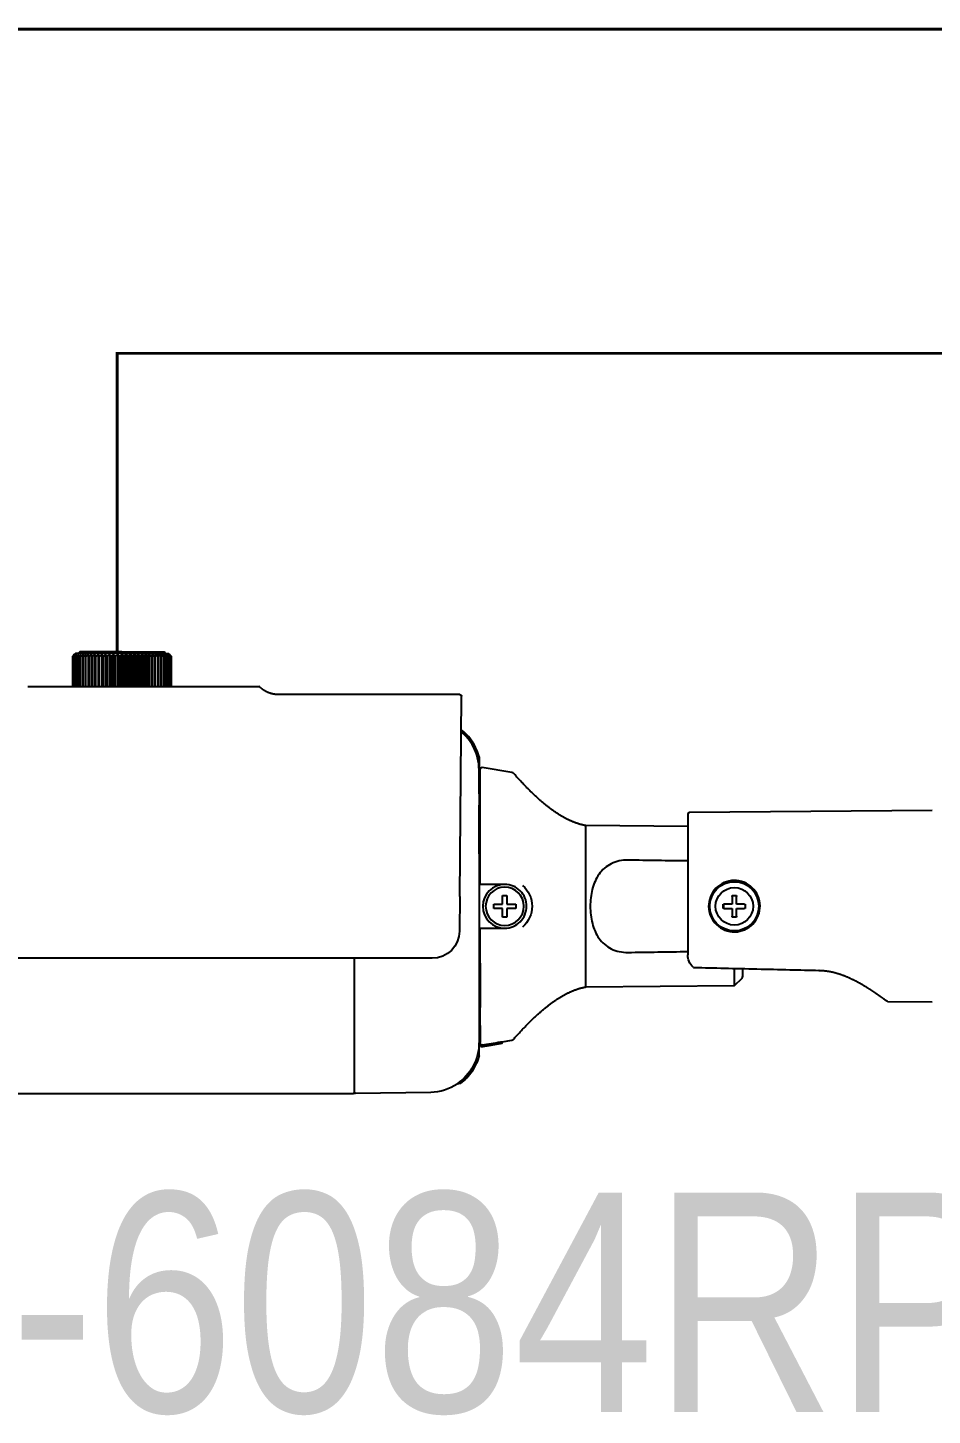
# Model space of a CAD drawing. Header units: millimetres. Extents: x 11706 to 18081, y 7308 to 12674.
# Drawn here: x 13785.4 to 13991.3, y 10406.8 to 10722.7 of the extents above; entities that cross this region are included whole.
import ezdxf
from ezdxf.enums import TextEntityAlignment as Align

# ---------------------------------------------------------------- set-up
doc = ezdxf.new("R2010")
doc.units = ezdxf.units.MM
doc.layers.get('0').update_dxf_attribs({"lineweight": 0})
doc.layers.add('1', color=7, linetype='Continuous', true_color=0xffffff)
doc.layers.add('Cable CAT6', color=3, linetype='Continuous')
doc.styles.get("Standard").update_dxf_attribs({"font": 'ARIALN.TTF'})

# ---------------------------------------------------------------- blocks, each defined once
blk = doc.blocks.new('A$C56D65AAA')
at = {"layer": '1', "color": 10, "linetype": 'Continuous'}
for p, q in [((-105.68, 38.14), (-105.98, 37.84)), ((-97.98, 38.14), (-105.68, 38.14)), ((-97.98, 38.14), (-90.28, 38.14)), ((-89.98, 37.84), (-90.28, 38.14)), ((-106.97, 37.34), (-106.97, 31.84)), ((-106.97, 31.84), (-106.97, 37.34)), ((-106.97, 37.34), (-106.97, 37.34)), ((-106.91, 37.34), (-106.91, 31.84)), ((-106.89, 37.34), (-106.91, 37.34)), ((-106.89, 31.84), (-106.89, 37.34)), ((-106.74, 37.34), (-106.79, 37.34)), ((-106.79, 37.34), (-106.79, 31.84)), ((-106.74, 31.84), (-106.74, 37.34)), ((-106.48, 37.84), (-106.68, 37.64)), ((-106.59, 37.34), (-106.59, 31.84)), ((-106.53, 37.34), (-106.59, 37.34)), ((-106.53, 31.84), (-106.53, 37.34)), ((-97.98, 37.84), (-106.48, 37.84)), ((-106.33, 37.34), (-106.33, 31.84)), ((-106.26, 37.34), (-106.33, 37.34)), ((-106.26, 31.84), (-106.26, 37.34)), ((-106.01, 37.34), (-106.01, 31.84)), ((-105.92, 37.34), (-106.01, 37.34)), ((-105.92, 31.84), (-105.92, 37.34)), ((-105.52, 37.34), (-105.62, 37.34)), ((-105.62, 37.34), (-105.62, 31.84)), ((-105.52, 31.84), (-105.52, 37.34)), ((-105.18, 37.34), (-105.18, 31.84)), ((-105.06, 37.34), (-105.18, 37.34)), ((-105.06, 31.84), (-105.06, 37.34)), ((-104.68, 37.34), (-104.68, 31.84)), ((-104.55, 37.34), (-104.68, 37.34)), ((-104.55, 31.84), (-104.55, 37.34)), ((-103.99, 37.34), (-104.13, 37.34)), ((-104.13, 37.34), (-104.13, 31.84)), ((-103.99, 31.84), (-103.99, 37.34)), ((-103.57, 37.64), (-103.57, 31.84)), ((-103.53, 37.34), (-103.53, 31.84)), ((-103.38, 37.34), (-103.53, 37.34)), ((-103.38, 31.84), (-103.38, 37.34)), ((-102.97, 37.64), (-102.97, 31.84)), ((-102.73, 37.34), (-102.9, 37.34)), ((-102.9, 37.34), (-102.9, 31.84)), ((-102.73, 31.84), (-102.73, 37.34)), ((-102.33, 37.64), (-102.33, 31.84)), ((-102.22, 37.34), (-102.22, 31.84)), ((-102.05, 37.34), (-102.22, 37.34)), ((-102.05, 31.84), (-102.05, 37.34)), ((-101.66, 37.64), (-101.66, 31.84)), ((-101.33, 37.34), (-101.51, 37.34)), ((-101.51, 37.34), (-101.51, 31.84)), ((-101.33, 31.84), (-101.33, 37.34)), ((-100.95, 37.64), (-100.95, 31.84)), ((-100.78, 37.34), (-100.78, 31.84)), ((-100.59, 37.34), (-100.78, 37.34)), ((-100.59, 31.84), (-100.59, 37.34)), ((-100.23, 37.64), (-100.23, 31.84)), ((-100.02, 37.34), (-100.02, 31.84)), ((-99.83, 37.34), (-100.02, 37.34)), ((-99.83, 31.84), (-99.83, 37.34)), ((-99.49, 37.64), (-99.49, 31.84)), ((-99.06, 37.34), (-99.25, 37.34)), ((-99.25, 37.34), (-99.25, 31.84)), ((-99.06, 31.84), (-99.06, 37.34)), ((-98.74, 37.64), (-98.74, 31.84)), ((-98.47, 37.34), (-98.47, 31.84)), ((-98.27, 37.34), (-98.47, 37.34)), ((-98.27, 31.84), (-98.27, 37.34)), ((-97.98, 37.84), (-89.48, 37.84)), ((-97.98, 37.64), (-97.98, 31.84)), ((-97.49, 37.34), (-97.68, 37.34)), ((-97.68, 37.34), (-97.68, 31.84)), ((-97.49, 31.84), (-97.49, 37.34)), ((-97.22, 37.64), (-97.22, 31.84)), ((-96.9, 37.34), (-96.9, 31.84)), ((-96.71, 37.34), (-96.9, 37.34)), ((-96.71, 31.84), (-96.71, 37.34)), ((-96.47, 37.64), (-96.47, 31.84)), ((-95.94, 37.34), (-96.13, 37.34)), ((-96.13, 37.34), (-96.13, 31.84)), ((-95.94, 31.84), (-95.94, 37.34)), ((-95.73, 37.64), (-95.73, 31.84)), ((-95.37, 37.34), (-95.37, 31.84)), ((-95.18, 37.34), (-95.37, 37.34)), ((-95.18, 31.84), (-95.18, 37.34)), ((-95, 37.64), (-95, 31.84)), ((-94.44, 37.34), (-94.62, 37.34)), ((-94.62, 37.34), (-94.62, 31.84)), ((-94.44, 31.84), (-94.44, 37.34)), ((-94.3, 37.64), (-94.3, 31.84)), ((-93.74, 37.34), (-93.91, 37.34)), ((-93.91, 37.34), (-93.91, 31.84)), ((-93.74, 31.84), (-93.74, 37.34)), ((-93.63, 37.64), (-93.63, 31.84)), ((-93.23, 37.34), (-93.23, 31.84)), ((-93.06, 37.34), (-93.23, 37.34)), ((-93.06, 31.84), (-93.06, 37.34)), ((-92.99, 37.64), (-92.99, 31.84)), ((-92.42, 37.34), (-92.58, 37.34)), ((-92.58, 37.34), (-92.58, 31.84)), ((-92.42, 31.84), (-92.42, 37.34)), ((-92.39, 37.64), (-92.39, 31.84)), ((-91.97, 37.34), (-91.97, 31.84)), ((-91.83, 37.34), (-91.97, 37.34)), ((-91.83, 31.84), (-91.83, 37.34)), ((-91.28, 37.34), (-91.41, 37.34)), ((-91.41, 37.34), (-91.41, 31.84)), ((-91.28, 31.84), (-91.28, 37.34)), ((-90.9, 37.34), (-90.9, 31.84)), ((-90.78, 37.34), (-90.9, 37.34)), ((-90.78, 31.84), (-90.78, 37.34)), ((-90.34, 37.34), (-90.44, 37.34)), ((-90.44, 37.34), (-90.44, 31.84)), ((-90.34, 31.84), (-90.34, 37.34)), ((-89.95, 37.34), (-90.04, 37.34)), ((-90.04, 37.34), (-90.04, 31.84)), ((-89.95, 31.84), (-89.95, 37.34)), ((-89.7, 37.34), (-89.7, 31.84)), ((-89.63, 37.34), (-89.7, 37.34)), ((-89.63, 31.84), (-89.63, 37.34)), ((-89.28, 37.64), (-89.48, 37.84)), ((-89.37, 37.34), (-89.42, 37.34)), ((-89.42, 37.34), (-89.42, 31.84)), ((-89.37, 31.84), (-89.37, 37.34)), ((-89.21, 37.34), (-89.21, 31.84)), ((-89.17, 37.34), (-89.21, 37.34)), ((-89.17, 31.84), (-89.17, 37.34)), ((-89.04, 37.34), (-89.07, 37.34)), ((-89.07, 37.34), (-89.07, 31.84)), ((-89.04, 31.84), (-89.04, 37.34)), ((-88.99, 37.34), (-88.99, 31.84)), ((-88.98, 37.34), (-88.99, 37.34)), ((-88.98, 31.84), (-88.98, 37.34)), ((-115.2, 31.84), (-104.13, 31.84)), ((-104.13, 31.84), (-103.99, 31.84)), ((-103.99, 31.84), (-103.57, 31.84)), ((-103.57, 31.84), (-103.53, 31.84)), ((-103.53, 31.84), (-103.38, 31.84)), ((-103.38, 31.84), (-102.97, 31.84)), ((-102.97, 31.84), (-102.9, 31.84)), ((-102.9, 31.84), (-102.73, 31.84)), ((-102.73, 31.84), (-102.33, 31.84)), ((-102.33, 31.84), (-102.22, 31.84)), ((-102.22, 31.84), (-102.05, 31.84)), ((-102.05, 31.84), (-101.66, 31.84)), ((-101.66, 31.84), (-101.51, 31.84)), ((-101.51, 31.84), (-101.33, 31.84)), ((-101.33, 31.84), (-100.95, 31.84)), ((-100.95, 31.84), (-100.78, 31.84)), ((-100.78, 31.84), (-100.59, 31.84)), ((-100.59, 31.84), (-100.23, 31.84)), ((-100.23, 31.84), (-100.02, 31.84)), ((-100.02, 31.84), (-99.83, 31.84)), ((-99.83, 31.84), (-99.49, 31.84)), ((-99.49, 31.84), (-99.25, 31.84)), ((-99.25, 31.84), (-99.06, 31.84)), ((-99.06, 31.84), (-98.74, 31.84)), ((-98.74, 31.84), (-98.47, 31.84)), ((-98.47, 31.84), (-98.27, 31.84)), ((-98.27, 31.84), (-97.98, 31.84)), ((-97.98, 31.84), (-97.68, 31.84)), ((-97.68, 31.84), (-97.49, 31.84)), ((-97.49, 31.84), (-97.22, 31.84)), ((-97.22, 31.84), (-96.9, 31.84)), ((-96.9, 31.84), (-96.71, 31.84)), ((-96.71, 31.84), (-96.47, 31.84)), ((-96.47, 31.84), (-96.13, 31.84)), ((-96.13, 31.84), (-95.94, 31.84)), ((-95.94, 31.84), (-95.73, 31.84)), ((-95.73, 31.84), (-95.37, 31.84)), ((-95.37, 31.84), (-95.18, 31.84)), ((-95.18, 31.84), (-95, 31.84)), ((-95, 31.84), (-94.62, 31.84)), ((-94.62, 31.84), (-94.44, 31.84)), ((-94.44, 31.84), (-94.3, 31.84)), ((-94.3, 31.84), (-93.91, 31.84)), ((-93.91, 31.84), (-93.74, 31.84)), ((-93.74, 31.84), (-93.63, 31.84)), ((-93.63, 31.84), (-93.23, 31.84)), ((-93.23, 31.84), (-93.06, 31.84)), ((-93.06, 31.84), (-92.99, 31.84)), ((-92.99, 31.84), (-92.58, 31.84)), ((-92.58, 31.84), (-92.42, 31.84)), ((-92.42, 31.84), (-92.39, 31.84)), ((-92.39, 31.84), (-91.97, 31.84)), ((-91.97, 31.84), (-91.83, 31.84)), ((-91.83, 31.84), (-79.2, 31.84)), ((-36.18, 30.34), (-69.33, 30.34)), ((-69.33, 30.34), (-69.33, 30.34)), ((-36.2, -6.54), (-35.88, 30.04)), ((-32.68, 18.94), (-32.68, 18.95)), ((-32.68, 18.94), (-32.68, 16.6)), ((-32.68, 16.6), (-32.68, 16.53)), ((-32.68, 13.44), (-32.68, 16.53)), ((-32.68, 16.53), (-32.48, 16.53)), ((-32.48, 16.53), (-32.48, 16.69)), ((-32.48, 13.44), (-32.48, 16.53)), ((-26.66, 16.1), (-32.13, 16.99)), ((-32.68, 13.44), (-32.68, 10.12)), ((-32.68, 12.21), (-32.68, 13.44)), ((-32.68, 13.44), (-32.48, 13.44)), ((-32.48, 10.12), (-32.48, 13.44)), ((-32.68, 12.21), (-32.48, 12.21)), ((-32.68, 2.03), (-32.68, 10.12)), ((-32.68, 10.12), (-32.48, 10.12)), ((-32.48, 2.03), (-32.48, 10.12)), ((5.48, 8.48), (5.48, -17.26)), ((50.18, 9.17), (5.78, 8.78)), ((5.48, 6.22), (-13.13, 6.38)), ((-13.13, -23.09), (-13.13, 6.38)), ((-32.68, 2.03), (-32.68, -18.74)), ((-32.68, 1.26), (-32.68, 2.03)), ((-32.68, 2.03), (-32.48, 2.03)), ((-32.68, 1.26), (-32.48, 1.26)), ((-32.48, -4.36), (-32.48, 2.03)), ((-32.68, -3.36), (-32.48, -3.35)), ((14.01, -3.86), (14, -3.86)), ((-36.2, -6.54), (-36.25, -12.9)), ((13.58, -6.54), (13.58, -7.96)), ((13.6, -6.36), (13.6, -7.96)), ((14.38, -7.96), (14.38, -6.54)), ((12, -7.96), (12, -8.76)), ((13.58, -7.96), (12.16, -7.96)), ((12.16, -8.76), (13.58, -8.76)), ((13.58, -7.96), (13.6, -7.96)), ((13.58, -8.76), (13.6, -8.76)), ((13.58, -8.76), (13.58, -10.18)), ((13.6, -8.76), (13.6, -10.36)), ((15.8, -7.96), (14.38, -7.96)), ((14.38, -8.76), (15.8, -8.76)), ((14.38, -10.18), (14.38, -8.76)), ((-32.48, -18.74), (-32.48, -12.36)), ((-32.68, -13.36), (-32.48, -13.36)), ((14, -12.86), (14.01, -12.86)), ((-41.25, -17.86), (-151.61, -17.86)), ((-55.48, -42.36), (-55.48, -17.86)), ((-32.68, -17.97), (-32.48, -17.97)), ((-32.68, -17.97), (-32.68, -18.74)), ((-32.68, -18.74), (-32.68, -26.83)), ((-32.68, -18.74), (-32.48, -18.74)), ((-32.48, -18.74), (-32.48, -26.83)), ((14.02, -22.86), (14.02, -19.71)), ((14.04, -22.86), (14.04, -19.72)), ((15.54, -21.15), (15.54, -19.75)), ((14.04, -22.86), (15.4, -21.5)), ((-13.13, -23.09), (14.02, -22.86)), ((-32.68, -26.83), (-32.68, -30.15)), ((-32.68, -26.83), (-32.48, -26.83)), ((-32.48, -30.15), (-32.48, -26.83)), ((42.08, -25.76), (50.18, -25.83)), ((-32.68, -28.92), (-32.48, -28.92)), ((-32.68, -28.92), (-32.68, -30.15)), ((-32.68, -30.15), (-32.68, -33.24)), ((-32.68, -30.15), (-32.48, -30.15)), ((-32.48, -30.15), (-32.48, -33.24)), ((-28.48, -33.11), (-26.66, -32.81)), ((-32.68, -33.24), (-32.68, -33.31)), ((-32.68, -33.24), (-32.48, -33.24)), ((-32.68, -35.65), (-32.68, -33.31)), ((-32.48, -33.4), (-32.48, -33.24)), ((-32.48, -33.71), (-32.48, -33.4)), ((-32.13, -34), (-28.48, -33.41)), ((-28.48, -33.41), (-28.48, -33.11)), ((-32.68, -35.65), (-32.68, -35.66)), ((-142.68, -42.56), (-55.68, -42.56)), ((-55.28, -42.55), (-41.52, -42.31)), ((-36.12, -40.77), (-36.12, -40.77))]:
    blk.add_line(p, q, dxfattribs=at)
at = {"layer": '1', "color": 10, "linetype": 'Continuous', "extrusion": (0, 0, -1)}
blk.add_circle((27.98, -8.36), 3.5, dxfattribs=at)
at = {"layer": '1', "color": 10, "linetype": 'Continuous', "extrusion": (0, 6.12303e-17, -1)}
blk.add_arc((36.18, 30.04), 0.3, 89.999, 180.5, dxfattribs=at)
at = {"layer": '1', "color": 10, "linetype": 'Continuous'}
for centre, radius, start, end in [((-41.68, 16.6), 9.3, 22.2688, 51.84), ((-41.68, 16.6), 9.3, 14.5926, 14.7551), ((-32.18, 16.69), 0.3, 80.8185, 180), ((-26.74, 15.61), 0.5, 41.3776, 80.8185), ((5.78, 8.48), 0.3, 90.5, 180), ((-27.98, -8.36), 4, 90, 270), ((6.64, -19.24), 0.3, 227.2186, 268.6428), ((15.04, -21.15), 0.5, 315.046, 0), ((14.02, -8.26), 14.6, 270, 270.092), ((-26.74, -32.32), 0.5, 279.1815, 318.6224), ((-32.18, -33.71), 0.3, 180, 279.1815), ((-41.68, -33.31), 9.3, 306.7424, 345.4074), ((-55.68, -42.36), 0.2, 270, 0), ((-55.28, -42.35), 0.2, 180, 271), ((-41.68, -33.31), 9, 271, 303.7539)]:
    blk.add_arc(centre, radius, start, end, dxfattribs=at)
at = {"layer": '1', "color": 10, "linetype": 'Continuous', "extrusion": (0, 0, -1)}
blk.add_arc((41.25, -12.86), 5, 180.5, 270, dxfattribs=at)
at = {"layer": '1', "color": 10, "linetype": 'Continuous', "extrusion": (7.03563e-06, -5.23747e-06, -1)}
blk.add_arc((-42.08, -25.46, 0), 0.3, 270.5803, 306.6671, dxfattribs=at)
at = {"layer": '1', "color": 10, "linetype": 'Continuous'}
for major_axis in [(0, 4.5), (0, -3.43)]:
    blk.add_ellipse((14, -8.36), major_axis=major_axis, ratio=0.999962, dxfattribs=at)
blk.add_ellipse((14.01, -8.36), major_axis=(0, 4.5), ratio=0.999962, start_param=3.141593, end_param=6.283185, dxfattribs=at)
for points, degree in [([(-106.97, 37.34), (-106.86, 37.45), (-106.75, 37.55), (-106.65, 37.64)], 3), ([(-106.68, 37.64), (-106.78, 37.55), (-106.88, 37.45), (-106.97, 37.34)], 3), ([(-106.65, 37.64), (-106.74, 37.55), (-106.82, 37.45), (-106.91, 37.34)], 3), ([(-106.89, 37.34), (-106.77, 37.45), (-106.66, 37.55), (-106.55, 37.64)], 3), ([(-106.55, 37.64), (-106.63, 37.55), (-106.71, 37.45), (-106.79, 37.34)], 3), ([(-106.74, 37.34), (-106.62, 37.45), (-106.5, 37.55), (-106.38, 37.64)], 3), ([(-106.38, 37.64), (-106.45, 37.55), (-106.52, 37.45), (-106.59, 37.34)], 3), ([(-106.53, 37.34), (-106.41, 37.45), (-106.28, 37.55), (-106.15, 37.64)], 3), ([(-106.15, 37.64), (-106.21, 37.55), (-106.27, 37.45), (-106.33, 37.34)], 3), ([(-106.26, 37.34), (-106.13, 37.45), (-105.99, 37.55), (-105.86, 37.64)], 3), ([(-105.86, 37.64), (-105.91, 37.55), (-105.96, 37.45), (-106.01, 37.34)], 3), ([(-105.92, 37.34), (-105.78, 37.45), (-105.65, 37.55), (-105.51, 37.64)], 3), ([(-105.51, 37.64), (-105.55, 37.55), (-105.59, 37.45), (-105.62, 37.34)], 3), ([(-105.52, 37.34), (-105.38, 37.45), (-105.24, 37.55), (-105.11, 37.64)], 3), ([(-105.11, 37.64), (-105.13, 37.55), (-105.15, 37.45), (-105.18, 37.34)], 3), ([(-105.06, 37.34), (-104.92, 37.45), (-104.78, 37.55), (-104.64, 37.64)], 3), ([(-104.64, 37.64), (-104.66, 37.55), (-104.67, 37.45), (-104.68, 37.34)], 3), ([(-104.55, 37.34), (-104.41, 37.45), (-104.27, 37.55), (-104.13, 37.64)], 3), ([(-104.13, 37.64), (-104.13, 37.55), (-104.13, 37.45), (-104.13, 37.34)], 3), ([(-103.99, 37.34), (-103.85, 37.45), (-103.71, 37.55), (-103.57, 37.64)], 3), ([(-103.57, 37.64), (-103.56, 37.55), (-103.55, 37.45), (-103.53, 37.34)], 3), ([(-103.38, 37.34), (-103.24, 37.45), (-103.11, 37.55), (-102.97, 37.64)], 3), ([(-102.97, 37.64), (-102.94, 37.55), (-102.92, 37.45), (-102.9, 37.34)], 3), ([(-102.73, 37.34), (-102.6, 37.45), (-102.46, 37.55), (-102.33, 37.64)], 3), ([(-102.33, 37.64), (-102.29, 37.55), (-102.26, 37.45), (-102.22, 37.34)], 3), ([(-102.05, 37.34), (-101.92, 37.45), (-101.79, 37.55), (-101.66, 37.64)], 3), ([(-101.66, 37.64), (-101.61, 37.55), (-101.56, 37.45), (-101.51, 37.34)], 3), ([(-101.33, 37.34), (-101.21, 37.45), (-101.08, 37.55), (-100.95, 37.64)], 3), ([(-100.95, 37.64), (-100.9, 37.55), (-100.84, 37.45), (-100.78, 37.34)], 3), ([(-100.59, 37.34), (-100.47, 37.45), (-100.35, 37.55), (-100.23, 37.64)], 3), ([(-100.23, 37.64), (-100.16, 37.55), (-100.09, 37.45), (-100.02, 37.34)], 3), ([(-99.83, 37.34), (-99.72, 37.45), (-99.6, 37.55), (-99.49, 37.64)], 3), ([(-99.49, 37.64), (-99.41, 37.55), (-99.33, 37.45), (-99.25, 37.34)], 3), ([(-99.06, 37.34), (-98.95, 37.45), (-98.84, 37.55), (-98.74, 37.64)], 3), ([(-98.74, 37.64), (-98.65, 37.55), (-98.56, 37.45), (-98.47, 37.34)], 3), ([(-98.27, 37.34), (-98.18, 37.45), (-98.08, 37.55), (-97.98, 37.64)], 3), ([(-97.98, 37.64), (-97.88, 37.55), (-97.78, 37.45), (-97.68, 37.34)], 3), ([(-97.49, 37.34), (-97.4, 37.45), (-97.31, 37.55), (-97.22, 37.64)], 3), ([(-97.22, 37.64), (-97.11, 37.55), (-97.01, 37.45), (-96.9, 37.34)], 3), ([(-96.71, 37.34), (-96.63, 37.45), (-96.55, 37.55), (-96.47, 37.64)], 3), ([(-96.47, 37.64), (-96.35, 37.55), (-96.24, 37.45), (-96.13, 37.34)], 3), ([(-95.94, 37.34), (-95.87, 37.45), (-95.8, 37.55), (-95.73, 37.64)], 3), ([(-95.73, 37.64), (-95.61, 37.55), (-95.49, 37.45), (-95.37, 37.34)], 3), ([(-95.18, 37.34), (-95.12, 37.45), (-95.06, 37.55), (-95, 37.64)], 3), ([(-95, 37.64), (-94.88, 37.55), (-94.75, 37.45), (-94.62, 37.34)], 3), ([(-94.44, 37.34), (-94.4, 37.45), (-94.35, 37.55), (-94.3, 37.64)], 3), ([(-94.3, 37.64), (-94.17, 37.55), (-94.04, 37.45), (-93.91, 37.34)], 3), ([(-93.74, 37.34), (-93.7, 37.45), (-93.66, 37.55), (-93.63, 37.64)], 3), ([(-93.63, 37.64), (-93.49, 37.55), (-93.36, 37.45), (-93.23, 37.34)], 3), ([(-93.06, 37.34), (-93.04, 37.45), (-93.01, 37.55), (-92.99, 37.64)], 3), ([(-92.99, 37.64), (-92.85, 37.55), (-92.71, 37.45), (-92.58, 37.34)], 3), ([(-92.42, 37.34), (-92.41, 37.45), (-92.4, 37.55), (-92.39, 37.64)], 3), ([(-92.39, 37.64), (-92.25, 37.55), (-92.11, 37.45), (-91.97, 37.34)], 3), ([(-91.83, 37.64), (-91.69, 37.55), (-91.55, 37.45), (-91.41, 37.34)], 3), ([(-91.83, 37.34), (-91.83, 37.45), (-91.83, 37.55), (-91.83, 37.64)], 3), ([(-91.28, 37.34), (-91.29, 37.45), (-91.3, 37.55), (-91.31, 37.64)], 3), ([(-91.31, 37.64), (-91.17, 37.55), (-91.04, 37.45), (-90.9, 37.34)], 3), ([(-90.85, 37.64), (-90.71, 37.55), (-90.58, 37.45), (-90.44, 37.34)], 3), ([(-90.78, 37.34), (-90.8, 37.45), (-90.83, 37.55), (-90.85, 37.64)], 3), ([(-90.44, 37.64), (-90.31, 37.55), (-90.17, 37.45), (-90.04, 37.34)], 3), ([(-90.34, 37.34), (-90.37, 37.45), (-90.41, 37.55), (-90.44, 37.64)], 3), ([(-90.09, 37.64), (-89.96, 37.55), (-89.83, 37.45), (-89.7, 37.34)], 3), ([(-89.95, 37.34), (-90, 37.45), (-90.05, 37.55), (-90.09, 37.64)], 3), ([(-89.8, 37.64), (-89.68, 37.55), (-89.55, 37.45), (-89.42, 37.34)], 3), ([(-89.63, 37.34), (-89.69, 37.45), (-89.74, 37.55), (-89.8, 37.64)], 3), ([(-89.58, 37.64), (-89.45, 37.55), (-89.33, 37.45), (-89.21, 37.34)], 3), ([(-89.37, 37.34), (-89.44, 37.45), (-89.51, 37.55), (-89.58, 37.64)], 3), ([(-89.41, 37.64), (-89.3, 37.55), (-89.18, 37.45), (-89.07, 37.34)], 3), ([(-89.17, 37.34), (-89.25, 37.45), (-89.33, 37.55), (-89.41, 37.64)], 3), ([(-89.04, 37.34), (-89.13, 37.45), (-89.22, 37.55), (-89.31, 37.64)], 3), ([(-89.31, 37.64), (-89.2, 37.55), (-89.1, 37.45), (-88.99, 37.34)], 3), ([(-88.98, 37.34), (-89.08, 37.45), (-89.18, 37.55), (-89.28, 37.64)], 3), ([(-32.48, 12.01), (-32.55, 12), (-32.61, 12), (-32.68, 12)], 3), ([(5.48, -0.08), (1.83, -0.03), (-1.83, 0.03), (-5.48, 0.08)], 3), ([(-28.38, -7.96), (-28.38, -7.42), (-28.38, -6.88), (-28.38, -6.36)], 3), ([(-28.38, -6.36), (-28.11, -6.36), (-27.85, -6.36), (-27.58, -6.36)], 3), ([(-27.58, -6.36), (-27.58, -6.88), (-27.58, -7.42), (-27.58, -7.96)], 3), ([(-29.98, -8.76), (-29.98, -8.49), (-29.98, -8.22), (-29.98, -7.96)], 3), ([(-29.98, -7.96), (-29.45, -7.96), (-28.92, -7.96), (-28.38, -7.96)], 3), ([(-28.38, -8.76), (-28.92, -8.76), (-29.45, -8.76), (-29.98, -8.76)], 3), ([(-28.38, -10.36), (-28.38, -9.83), (-28.38, -9.29), (-28.38, -8.76)], 3), ([(-27.58, -7.96), (-27.04, -7.96), (-26.51, -7.96), (-25.98, -7.96)], 3), ([(-25.98, -8.76), (-26.51, -8.76), (-27.04, -8.76), (-27.58, -8.76)], 3), ([(-27.58, -8.76), (-27.58, -9.29), (-27.58, -9.83), (-27.58, -10.36)], 3), ([(-25.98, -7.96), (-25.98, -8.22), (-25.98, -8.49), (-25.98, -8.76)], 3), ([(-27.58, -10.36), (-27.85, -10.36), (-28.11, -10.36), (-28.38, -10.36)], 3), ([(-5.48, -16.79), (-1.83, -16.74), (1.83, -16.68), (5.48, -16.63)], 3), ([(6.44, -19.46), (5.81, -18.88), (5.48, -18.1), (5.48, -17.26)], 3), ([(29.47, -20.07), (29.49, -20.07), (29.5, -20.07), (29.51, -20.07)], 3), ([(-32.48, -28.72), (-32.55, -28.72), (-32.61, -28.71), (-32.68, -28.71)], 3), ([(-32.13, -33.7), (-31.01, -33.52), (-29.9, -33.34), (-28.78, -33.16)], 3), ([(-36.12, -40.77), (-36.68, -40.8)], 1)]:
    blk.add_open_spline(points, degree=degree, dxfattribs=at)
for points, knots in [([(-79.2, 31.84), (-78.38, 31.84), (-76.72, 31.84), (-73.92, 31.84), (-72.9, 31.84), (-72.9, 31.84), (-72.9, 31.84)], [0, 0, 0, 0, 0.249933, 0.499867, 0.999733, 1, 1, 1, 1]), ([(-69.33, 30.34), (-69.33, 30.34), (-69.36, 30.34), (-69.42, 30.35), (-69.51, 30.35), (-69.6, 30.35), (-69.69, 30.36), (-69.78, 30.36), (-69.87, 30.37), (-69.96, 30.38), (-70.05, 30.4), (-70.13, 30.41), (-70.22, 30.43), (-70.31, 30.44), (-70.4, 30.46), (-70.49, 30.48), (-70.57, 30.5), (-70.66, 30.53), (-70.75, 30.55), (-70.83, 30.58), (-70.92, 30.6), (-71, 30.63), (-71.09, 30.66), (-71.17, 30.7), (-71.26, 30.73), (-71.35, 30.77), (-71.44, 30.81), (-71.53, 30.86), (-71.62, 30.9), (-71.71, 30.95), (-71.8, 31), (-71.88, 31.05), (-71.97, 31.1), (-72.05, 31.15), (-72.13, 31.2), (-72.21, 31.26), (-72.29, 31.32), (-72.37, 31.38), (-72.45, 31.44), (-72.52, 31.5), (-72.6, 31.56), (-72.67, 31.63), (-72.74, 31.69), (-72.81, 31.76), (-72.86, 31.81), (-72.89, 31.84), (-72.9, 31.84)], [0, 0, 0, 0, 0.002131, 0.024464, 0.046831, 0.069225, 0.091643, 0.114081, 0.136536, 0.159007, 0.181491, 0.203986, 0.226492, 0.249007, 0.27153, 0.29406, 0.316597, 0.33914, 0.361689, 0.384243, 0.406801, 0.429364, 0.45193, 0.474501, 0.4996, 0.524715, 0.549779, 0.574793, 0.59976, 0.624681, 0.64956, 0.674398, 0.699197, 0.723959, 0.748684, 0.773376, 0.798034, 0.822661, 0.847256, 0.871822, 0.896359, 0.920869, 0.945351, 0.969807, 0.994237, 1, 1, 1, 1]), ([(-32.68, 18.94), (-32.94, 19.95), (-33.38, 20.92), (-34.5, 22.59), (-35.16, 23.31), (-35.93, 23.91)], [0, 0, 0, 0, 0.519217, 0.519217, 1, 1, 1, 1]), ([(-32.68, 16.6), (-32.68, 18.07), (-33.05, 19.54), (-34.29, 21.87), (-35.04, 22.79), (-35.93, 23.53)], [0, 0, 0, 0, 0.558842, 0.558842, 1, 1, 1, 1]), ([(-13.13, 6.38), (-13.2, 6.39), (-13.33, 6.42), (-13.54, 6.46), (-13.76, 6.51), (-13.97, 6.57), (-14.18, 6.62), (-14.39, 6.68), (-14.6, 6.75), (-14.81, 6.82), (-15.02, 6.89), (-15.24, 6.97), (-15.46, 7.05), (-15.68, 7.15), (-15.89, 7.24), (-16.1, 7.33), (-16.31, 7.43), (-16.52, 7.53), (-16.73, 7.64), (-16.94, 7.75), (-17.16, 7.87), (-17.38, 7.99), (-17.6, 8.12), (-17.82, 8.25), (-18.04, 8.39), (-18.26, 8.53), (-18.48, 8.67), (-18.71, 8.83), (-18.93, 8.98), (-19.16, 9.14), (-19.38, 9.3), (-19.6, 9.47), (-19.83, 9.64), (-20.06, 9.82), (-20.3, 10), (-20.53, 10.19), (-20.77, 10.39), (-21.01, 10.59), (-21.26, 10.8), (-21.5, 11.01), (-21.75, 11.23), (-22, 11.46), (-22.24, 11.68), (-22.47, 11.89), (-22.69, 12.1), (-22.91, 12.31), (-23.14, 12.53), (-23.36, 12.75), (-23.59, 12.97), (-23.81, 13.2), (-24.03, 13.42), (-24.25, 13.65), (-24.47, 13.88), (-24.7, 14.12), (-24.93, 14.36), (-25.16, 14.61), (-25.39, 14.86), (-25.63, 15.12), (-25.86, 15.38), (-26.1, 15.65), (-26.27, 15.83), (-26.35, 15.93), (-26.36, 15.94)], [0, 0, 0, 0, 0.011496, 0.024797, 0.03836, 0.0522, 0.064849, 0.077744, 0.090898, 0.104322, 0.118031, 0.131782, 0.145832, 0.160194, 0.174879, 0.188276, 0.201951, 0.215914, 0.230175, 0.244743, 0.259629, 0.274842, 0.290392, 0.305492, 0.320914, 0.336667, 0.352759, 0.369201, 0.385999, 0.402173, 0.41868, 0.435527, 0.452721, 0.47027, 0.488181, 0.506463, 0.52512, 0.544163, 0.563597, 0.583072, 0.602939, 0.623205, 0.643876, 0.661739, 0.679902, 0.698372, 0.71715, 0.736243, 0.755654, 0.77425, 0.793137, 0.812316, 0.831793, 0.85157, 0.871651, 0.89204, 0.912739, 0.933752, 0.955083, 0.976346, 0.997922, 1, 1, 1, 1]), ([(-5.48, 0.08), (-6.53, 0.1), (-7.59, -0.13), (-9.41, -1.02), (-10.17, -1.69), (-11.32, -3.31), (-11.72, -4.26), (-12.23, -6.26), (-12.35, -7.32), (-12.34, -9.42), (-12.22, -10.48), (-11.71, -12.47), (-11.31, -13.42), (-10.18, -15.02), (-9.42, -15.69), (-7.58, -16.59), (-6.53, -16.81), (-5.48, -16.79)], [0, 0, 0, 0, 0.125, 0.125, 0.25, 0.25, 0.375, 0.375, 0.5, 0.5, 0.625, 0.625, 0.75, 0.75, 0.875, 0.875, 1, 1, 1, 1]), ([(-32.13, -4.36), (-32.16, -4.36), (-32.2, -4.36), (-32.26, -4.36), (-32.3, -4.36), (-32.35, -4.36), (-32.38, -4.36), (-32.42, -4.36), (-32.44, -4.36), (-32.47, -4.36), (-32.48, -4.36), (-32.48, -4.36), (-32.48, -4.36), (-32.48, -4.36)], [0, 0, 0, 0, 0.191773, 0.191773, 0.383513, 0.383513, 0.575823, 0.575823, 0.770124, 0.770124, 0.96686, 0.96686, 1, 1, 1, 1]), ([(-27.98, -4.36), (-28.2, -4.36), (-28.43, -4.36), (-29.81, -4.36), (-30.97, -4.36), (-32.13, -4.36)], [0, 0, 0, 0, 0.162893, 0.162893, 1, 1, 1, 1]), ([(-27.98, -12.36), (-26.93, -12.36), (-25.9, -11.93), (-24.42, -10.45), (-23.98, -9.41), (-23.98, -7.31), (-24.4, -6.27), (-25.9, -4.78), (-26.93, -4.36), (-27.98, -4.36)], [0, 0, 0, 0, 0.25, 0.25, 0.5, 0.5, 0.75, 0.75, 1, 1, 1, 1]), ([(-24.73, -4.56), (-23.63, -5.5), (-22.98, -6.93), (-22.98, -9.79), (-23.63, -11.21), (-24.73, -12.15)], [0, 0, 0, 0, 0.5, 0.5, 1, 1, 1, 1]), ([(17.27, -4.96), (18.16, -5.81), (18.68, -7.02), (18.72, -9.49), (18.23, -10.72), (16.53, -12.48), (15.33, -13.01), (12.84, -13.05), (11.61, -12.56), (9.85, -10.86), (9.32, -9.65), (9.28, -7.18), (9.77, -5.94), (11.48, -4.18), (12.69, -3.65), (15.15, -3.61), (16.38, -4.1), (17.27, -4.96)], [0, 0, 0, 0, 0.125, 0.125, 0.25, 0.25, 0.375, 0.375, 0.5, 0.5, 0.625, 0.625, 0.75, 0.75, 0.875, 0.875, 1, 1, 1, 1]), ([(13.58, -6.54), (13.58, -6.51), (13.58, -6.48), (13.58, -6.42), (13.58, -6.39), (13.58, -6.36)], [0, 0, 0, 0, 0.5, 0.5, 1, 1, 1, 1]), ([(13.58, -6.36), (13.71, -6.36), (13.85, -6.36), (14.11, -6.36), (14.25, -6.36), (14.38, -6.36)], [0, 0, 0, 0, 0.5, 0.5, 1, 1, 1, 1]), ([(14.38, -6.36), (14.38, -6.39), (14.38, -6.42), (14.38, -6.48), (14.38, -6.51), (14.38, -6.54)], [0, 0, 0, 0, 0.5, 0.5, 1, 1, 1, 1]), ([(11.98, -7.96), (12.01, -7.96), (12.04, -7.96), (12.1, -7.96), (12.13, -7.96), (12.16, -7.96)], [0, 0, 0, 0, 0.5, 0.5, 1, 1, 1, 1]), ([(11.98, -8.76), (11.98, -8.62), (11.98, -8.49), (11.98, -8.22), (11.98, -8.09), (11.98, -7.96)], [0, 0, 0, 0, 0.5, 0.5, 1, 1, 1, 1]), ([(12.16, -8.76), (12.13, -8.76), (12.1, -8.76), (12.04, -8.76), (12.01, -8.76), (11.98, -8.76)], [0, 0, 0, 0, 0.5, 0.5, 1, 1, 1, 1]), ([(15.8, -7.96), (15.83, -7.96), (15.86, -7.96), (15.92, -7.96), (15.95, -7.96), (15.98, -7.96)], [0, 0, 0, 0, 0.5, 0.5, 1, 1, 1, 1]), ([(15.98, -8.76), (15.95, -8.76), (15.92, -8.76), (15.86, -8.76), (15.83, -8.76), (15.8, -8.76)], [0, 0, 0, 0, 0.5, 0.5, 1, 1, 1, 1]), ([(15.98, -7.96), (15.98, -8.09), (15.98, -8.22), (15.98, -8.49), (15.98, -8.62), (15.98, -8.76)], [0, 0, 0, 0, 0.5, 0.5, 1, 1, 1, 1]), ([(-32.48, -12.36), (-32.48, -12.36), (-32.47, -12.36), (-32.45, -12.36), (-32.43, -12.36), (-32.39, -12.36), (-32.36, -12.36), (-32.31, -12.36), (-32.27, -12.36), (-32.2, -12.36), (-32.17, -12.36), (-32.13, -12.36)], [0, 0, 0, 0, 0.19807, 0.19807, 0.396214, 0.396214, 0.593155, 0.593155, 0.78766, 0.78766, 1, 1, 1, 1]), ([(-32.13, -12.36), (-30.97, -12.36), (-29.81, -12.36), (-28.43, -12.36), (-28.2, -12.36), (-27.98, -12.36)], [0, 0, 0, 0, 0.837107, 0.837107, 1, 1, 1, 1]), ([(13.58, -10.36), (13.58, -10.33), (13.58, -10.3), (13.58, -10.24), (13.58, -10.21), (13.58, -10.18)], [0, 0, 0, 0, 0.5, 0.5, 1, 1, 1, 1]), ([(14.38, -10.36), (14.25, -10.36), (14.11, -10.36), (13.85, -10.36), (13.71, -10.36), (13.58, -10.36)], [0, 0, 0, 0, 0.5, 0.5, 1, 1, 1, 1]), ([(14.38, -10.18), (14.38, -10.21), (14.38, -10.23), (14.38, -10.3), (14.38, -10.33), (14.38, -10.36)], [0, 0, 0, 0, 0.5, 0.5, 1, 1, 1, 1]), ([(6.64, -19.54), (8.49, -19.58), (12.32, -19.68), (18.17, -19.81), (23.92, -19.94), (27.7, -20.03), (29.47, -20.07)], [0, 0, 0, 0, 0.24395, 0.503056, 0.767343, 1, 1, 1, 1]), ([(29.48, -19.97), (29.48, -19.98), (29.48, -19.99), (29.48, -20.01), (29.48, -20.03), (29.48, -20.05), (29.48, -20.06), (29.47, -20.07), (29.47, -20.07), (29.47, -20.07)], [0, 0, 0, 0, 0.123127, 0.123127, 0.455722, 0.455722, 0.860592, 0.860592, 1, 1, 1, 1]), ([(29.47, -20.07), (29.48, -20.07), (29.53, -20.07), (29.62, -20.07), (29.74, -20.08), (29.86, -20.08), (29.98, -20.09), (30.1, -20.09), (30.22, -20.1), (30.34, -20.11), (30.47, -20.13), (30.59, -20.14), (30.71, -20.15), (30.83, -20.17), (30.95, -20.19), (31.08, -20.2), (31.2, -20.22), (31.32, -20.24), (31.44, -20.27), (31.57, -20.29), (31.69, -20.32), (31.82, -20.34), (31.94, -20.37), (32.06, -20.4), (32.19, -20.43), (32.31, -20.46), (32.44, -20.49), (32.57, -20.53), (32.69, -20.56), (32.82, -20.6), (32.95, -20.64), (33.07, -20.68), (33.2, -20.72), (33.33, -20.76), (33.45, -20.81), (33.58, -20.85), (33.71, -20.9), (33.84, -20.94), (33.97, -20.99), (34.1, -21.04), (34.22, -21.09), (34.35, -21.15), (34.48, -21.2), (34.61, -21.25), (34.74, -21.31), (34.86, -21.36), (34.99, -21.42), (35.12, -21.48), (35.24, -21.54), (35.37, -21.6), (35.5, -21.66), (35.63, -21.72), (35.75, -21.78), (35.88, -21.85), (36.01, -21.91), (36.13, -21.98), (36.26, -22.04), (36.38, -22.11), (36.51, -22.17), (36.63, -22.24), (36.75, -22.31), (36.87, -22.37), (36.99, -22.44), (37.11, -22.51), (37.23, -22.57), (37.34, -22.64), (37.46, -22.71), (37.57, -22.78), (37.68, -22.84), (37.8, -22.91), (37.91, -22.98), (38.02, -23.04), (38.12, -23.11), (38.23, -23.18), (38.34, -23.24), (38.44, -23.31), (38.54, -23.37), (38.64, -23.44), (38.74, -23.5), (38.84, -23.56), (38.94, -23.62), (39.03, -23.69), (39.13, -23.75), (39.22, -23.81), (39.31, -23.87), (39.4, -23.93), (39.48, -23.99), (39.57, -24.04), (39.65, -24.1), (39.74, -24.16), (39.82, -24.21), (39.9, -24.26), (39.97, -24.32), (40.05, -24.37), (40.12, -24.42), (40.2, -24.47), (40.27, -24.52), (40.34, -24.57), (40.41, -24.62), (40.47, -24.67), (40.54, -24.71), (40.6, -24.76), (40.66, -24.8), (40.73, -24.84), (40.78, -24.89), (40.84, -24.93), (40.9, -24.97), (40.95, -25.01), (41, -25.04), (41.06, -25.08), (41.11, -25.12), (41.15, -25.15), (41.2, -25.18), (41.24, -25.22), (41.29, -25.25), (41.33, -25.28), (41.37, -25.31), (41.41, -25.34), (41.45, -25.36), (41.48, -25.39), (41.52, -25.42), (41.55, -25.44), (41.58, -25.46), (41.61, -25.49), (41.64, -25.51), (41.67, -25.53), (41.69, -25.54), (41.72, -25.56), (41.74, -25.58), (41.76, -25.59), (41.78, -25.61), (41.8, -25.62), (41.81, -25.64), (41.83, -25.65), (41.84, -25.66), (41.85, -25.67), (41.87, -25.67), (41.87, -25.68), (41.88, -25.69), (41.89, -25.69), (41.89, -25.69), (41.9, -25.7), (41.9, -25.7), (41.9, -25.7), (41.9, -25.7)], [0, 0, 0, 0, 0.000988, 0.006879, 0.012788, 0.018708, 0.024629, 0.030539, 0.036431, 0.042353, 0.048299, 0.054261, 0.060243, 0.066247, 0.072274, 0.078328, 0.084411, 0.090526, 0.096675, 0.102861, 0.109086, 0.115353, 0.12163, 0.127951, 0.134333, 0.140775, 0.147272, 0.153823, 0.160421, 0.167065, 0.173749, 0.180469, 0.187219, 0.193997, 0.200853, 0.207858, 0.214893, 0.221961, 0.229064, 0.236204, 0.243382, 0.250602, 0.257865, 0.265173, 0.272528, 0.279932, 0.287387, 0.294894, 0.302456, 0.310075, 0.317751, 0.325487, 0.333285, 0.341145, 0.349069, 0.357054, 0.364911, 0.372822, 0.380752, 0.388699, 0.396664, 0.404645, 0.412639, 0.420647, 0.428666, 0.436695, 0.444731, 0.452758, 0.460774, 0.46878, 0.476777, 0.484767, 0.492749, 0.500725, 0.508696, 0.516663, 0.524573, 0.532466, 0.540356, 0.548237, 0.556102, 0.563945, 0.571759, 0.57954, 0.587282, 0.59498, 0.60263, 0.610296, 0.617922, 0.625515, 0.633078, 0.640611, 0.648118, 0.655598, 0.663056, 0.670491, 0.677906, 0.685303, 0.69266, 0.699981, 0.707269, 0.714525, 0.721753, 0.728953, 0.736129, 0.743283, 0.750418, 0.757536, 0.764637, 0.771666, 0.778687, 0.785692, 0.792671, 0.799613, 0.806513, 0.813407, 0.820279, 0.827132, 0.833968, 0.840789, 0.847596, 0.854392, 0.861158, 0.867904, 0.874632, 0.881345, 0.888044, 0.894732, 0.901412, 0.908085, 0.914755, 0.921425, 0.928098, 0.934693, 0.941307, 0.947926, 0.954543, 0.961148, 0.967738, 0.974314, 0.980878, 0.987435, 0.993981, 1, 1, 1, 1]), ([(-26.36, -32.65), (-26.36, -32.65), (-26.27, -32.55), (-26.12, -32.37), (-25.88, -32.12), (-25.66, -31.86), (-25.42, -31.6), (-25.17, -31.33), (-24.9, -31.05), (-24.65, -30.77), (-24.39, -30.5), (-24.13, -30.24), (-23.88, -29.98), (-23.62, -29.72), (-23.37, -29.47), (-23.13, -29.23), (-22.88, -28.99), (-22.64, -28.76), (-22.4, -28.54), (-22.17, -28.32), (-21.93, -28.11), (-21.7, -27.9), (-21.47, -27.7), (-21.25, -27.5), (-21.02, -27.31), (-20.78, -27.11), (-20.54, -26.91), (-20.31, -26.72), (-20.07, -26.54), (-19.84, -26.35), (-19.6, -26.18), (-19.36, -26), (-19.13, -25.83), (-18.9, -25.67), (-18.67, -25.51), (-18.45, -25.36), (-18.23, -25.22), (-18.02, -25.09), (-17.82, -24.96), (-17.61, -24.84), (-17.41, -24.72), (-17.19, -24.6), (-16.98, -24.48), (-16.76, -24.37), (-16.55, -24.26), (-16.34, -24.15), (-16.13, -24.06), (-15.93, -23.97), (-15.72, -23.87), (-15.51, -23.79), (-15.28, -23.7), (-15.06, -23.62), (-14.85, -23.54), (-14.64, -23.47), (-14.43, -23.41), (-14.23, -23.35), (-14.03, -23.29), (-13.82, -23.24), (-13.6, -23.19), (-13.37, -23.14), (-13.22, -23.11), (-13.14, -23.09), (-13.13, -23.09)], [0, 0, 0, 0, 0.001193, 0.022344, 0.043194, 0.063747, 0.084006, 0.107508, 0.13061, 0.153318, 0.175636, 0.198014, 0.219996, 0.241589, 0.262798, 0.283628, 0.304084, 0.324173, 0.3439, 0.36327, 0.382288, 0.40096, 0.419292, 0.437289, 0.454956, 0.474016, 0.492692, 0.51099, 0.528919, 0.546484, 0.564727, 0.582578, 0.600048, 0.617144, 0.633876, 0.650252, 0.665374, 0.680196, 0.694723, 0.708964, 0.722926, 0.738188, 0.753121, 0.767734, 0.782039, 0.796045, 0.809761, 0.823198, 0.836364, 0.851061, 0.865432, 0.879491, 0.893251, 0.906725, 0.919693, 0.93241, 0.944886, 0.957133, 0.971428, 0.985432, 0.999159, 1, 1, 1, 1]), ([(-32.68, -33.31), (-32.68, -34.79), (-33.05, -36.25), (-34.44, -38.86), (-35.45, -39.98), (-36.68, -40.8)], [0, 0, 0, 0, 0.5, 0.5, 1, 1, 1, 1]), ([(-32.13, -33.7), (-32.16, -33.7), (-32.19, -33.7), (-32.25, -33.69), (-32.29, -33.68), (-32.35, -33.65), (-32.37, -33.63), (-32.42, -33.58), (-32.44, -33.55), (-32.47, -33.49), (-32.48, -33.46), (-32.48, -33.42), (-32.48, -33.41), (-32.48, -33.4)], [0, 0, 0, 0, 0.175069, 0.175069, 0.369951, 0.369951, 0.564836, 0.564836, 0.759732, 0.759732, 0.954642, 0.954642, 1, 1, 1, 1]), ([(-32.48, -33.71), (-32.48, -33.74), (-32.47, -33.77), (-32.45, -33.84), (-32.43, -33.87), (-32.39, -33.92), (-32.37, -33.94), (-32.31, -33.98), (-32.28, -33.99), (-32.21, -34.01), (-32.18, -34.01), (-32.14, -34), (-32.14, -34), (-32.13, -34)], [0, 0, 0, 0, 0.194957, 0.194957, 0.389915, 0.389915, 0.584867, 0.584867, 0.779805, 0.779805, 0.974732, 0.974732, 1, 1, 1, 1]), ([(-32.13, -34), (-31.92, -33.97), (-31.72, -33.93), (-30.6, -33.75), (-29.69, -33.61), (-28.78, -33.46)], [0, 0, 0, 0, 0.185922, 0.185922, 1, 1, 1, 1]), ([(-28.78, -33.16), (-28.74, -33.15), (-28.71, -33.14), (-28.65, -33.13), (-28.62, -33.13), (-28.56, -33.12), (-28.54, -33.12), (-28.51, -33.11), (-28.49, -33.11), (-28.48, -33.11), (-28.48, -33.11), (-28.48, -33.11)], [0, 0, 0, 0, 0.21843, 0.21843, 0.436952, 0.436952, 0.65403, 0.65403, 0.868571, 0.868571, 1, 1, 1, 1]), ([(-28.48, -33.41), (-28.48, -33.41), (-28.48, -33.41), (-28.51, -33.42), (-28.52, -33.42), (-28.56, -33.43), (-28.59, -33.43), (-28.65, -33.44), (-28.68, -33.44), (-28.73, -33.45), (-28.76, -33.46), (-28.78, -33.46)], [0, 0, 0, 0, 0.21118, 0.21118, 0.423148, 0.423148, 0.636095, 0.636095, 0.851318, 0.851318, 1, 1, 1, 1]), ([(-32.68, -35.65), (-32.94, -36.66), (-33.38, -37.63), (-34.54, -39.36), (-35.27, -40.14), (-36.12, -40.77)], [0, 0, 0, 0, 0.5, 0.5, 1, 1, 1, 1])]:
    blk.add_open_spline(points, degree=3, knots=knots, dxfattribs=at)

msp = doc.modelspace()

# ---------------------------------------------------------------- linework, layer by layer
at = {"layer": 'Cable CAT6', "const_width": 0.639}
for points in [[(12620.94, 10588.25), (12620.94, 10722.37), (14644.6, 10722.37)], [(13805.72, 10580.57), (13805.72, 10648.57), (14644.6, 10648.57)]]:
    msp.add_lwpolyline(points, dxfattribs=at)

# ---------------------------------------------------------------- block references
at = {"xscale": 1.245634798602484, "yscale": 1.245634798602484, "zscale": 1.245634798602484}
msp.add_blockref('A$C56D65AAA', (13928.84, 10533.06), dxfattribs=at)

# ---------------------------------------------------------------- texts
at = {"color": 6}
msp.add_text('SNO-6084RP ', height=50, dxfattribs=at).set_placement((13840.35, 10407.47), align=Align.CENTER)

doc.saveas('drawing.dxf')
